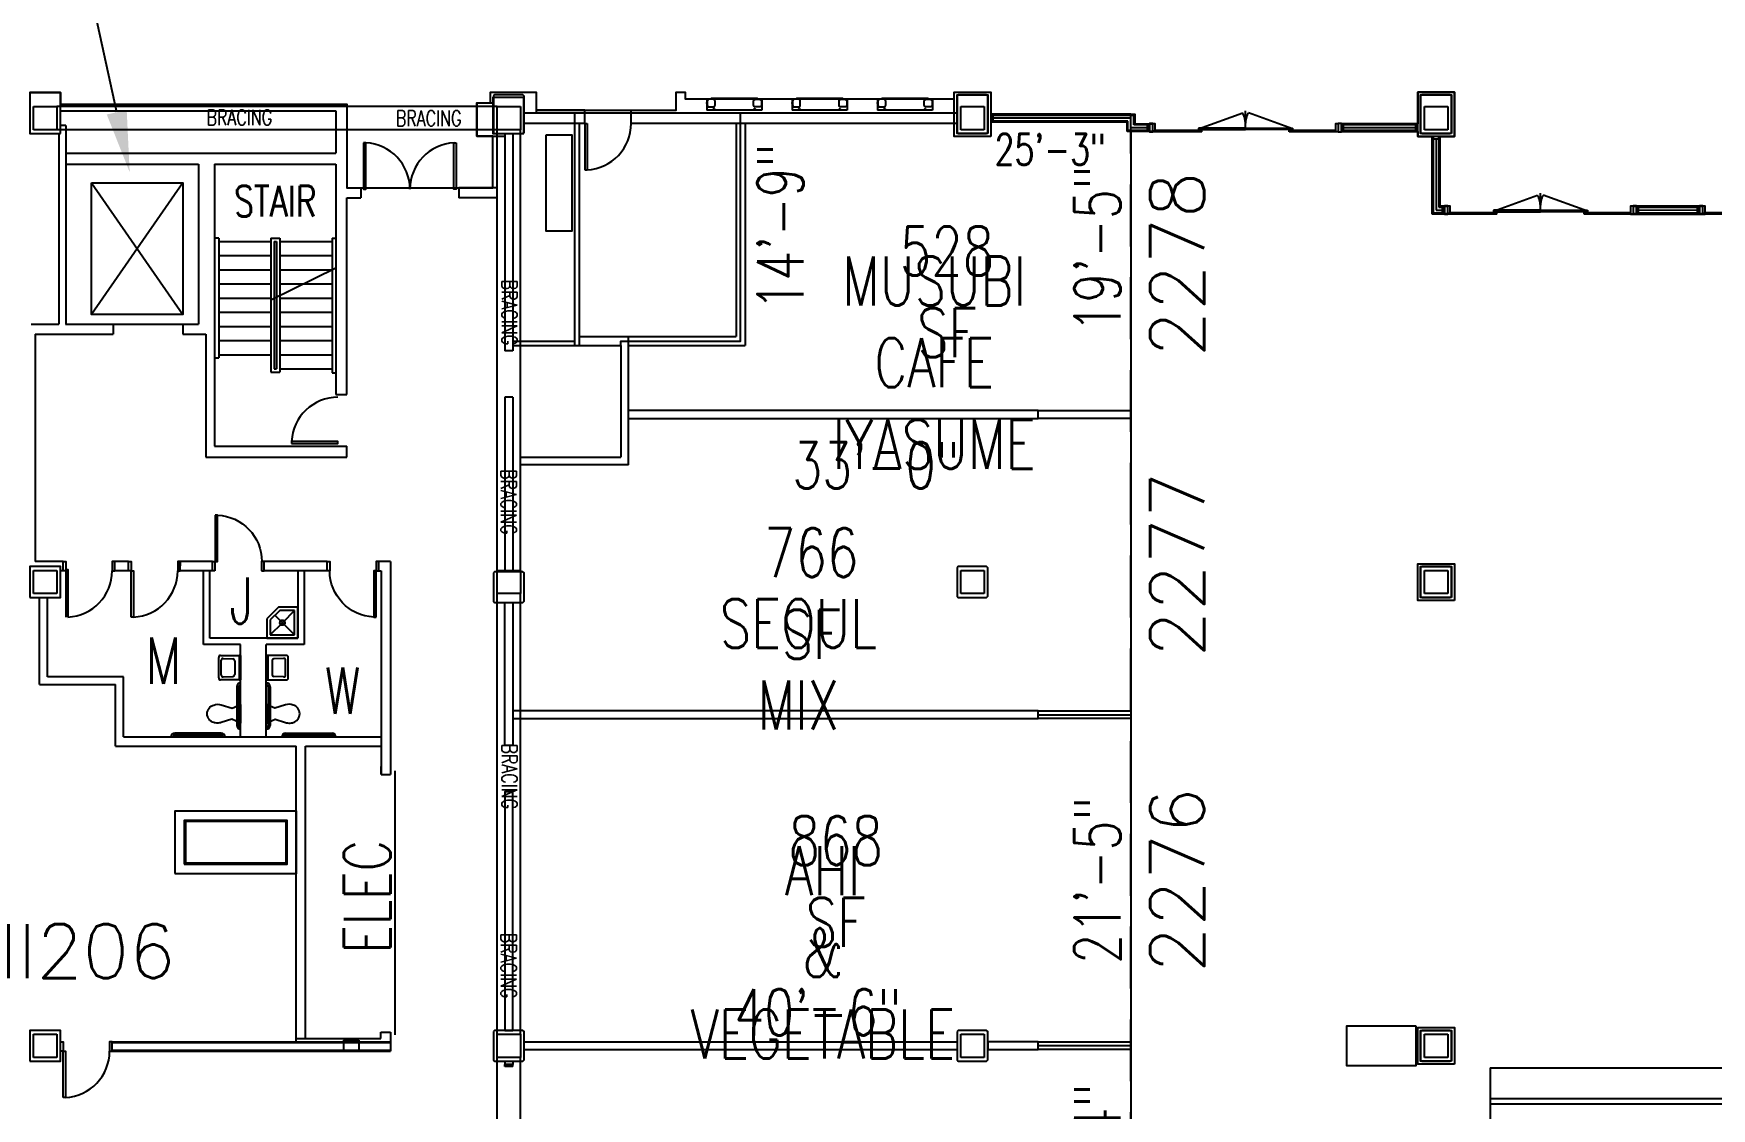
# Model space of a CAD drawing. Extents: x -13345 to 10098, y -1643 to 9113.
# Drawn here: x 6309 to 7612, y 3198 to 4032 of the extents above; entities that cross this region are included whole.
import ezdxf
from ezdxf.enums import TextEntityAlignment as Align

# ---------------------------------------------------------------- set-up
doc = ezdxf.new("R2010")
doc.units = 0
doc.header["$LTSCALE"] = 192
doc.header["$MEASUREMENT"] = 0
for name, pattern in [('DASHED', [0.75, 0.5, -0.25]), ('DASHED2', [0.375, 0.25, -0.125]), ('HIDDEN', [0.375, 0.25, -0.125]), ('PHANTOM2', [1.25, 0.625, -0.125, 0.125, -0.125, 0.125, -0.125])]:
    doc.linetypes.add(name, pattern=pattern)
doc.layers.get('0').update_dxf_attribs({"linetype": 'CONTINUOUS'})
doc.layers.get('DEFPOINTS').update_dxf_attribs({"linetype": 'CONTINUOUS'})
for name, color, linetype in [('ARCH-DOORS-EXTERIOR', 7, 'CONTINUOUS'), ('ARCH-DOORS-INTERIOR', 7, 'CONTINUOUS'), ('ARCH-FEATURES', 2, 'CONTINUOUS'), ('ARCH-WALLS-EXTERIOR', 5, 'CONTINUOUS'), ('ARCH-WALLS-INTERIOR', 1, 'CONTINUOUS'), ('DIMENSIONS-TENANT', 7, 'CONTINUOUS'), ('FM-SPNO', 3, 'CONTINUOUS'), ('FM-TENANT-SF', 6, 'CONTINUOUS'), ('FM-TEXT-TENANT', 6, 'CONTINUOUS'), ('STRUCTURAL-BRACING', 1, 'DASHED'), ('STRUCTURAL-COLUMNS', 3, 'CONTINUOUS'), ('TENANT-DEMISING', 4, 'CONTINUOUS'), ('TENANT-STOREFRONT-LEASELINE', 3, 'DASHED2'), ('TEXT-GENERAL', 2, 'CONTINUOUS'), ('UTILITIES-PLUMB', 2, 'CONTINUOUS')]:
    doc.layers.add(name, color=color, linetype=linetype)
doc.layers.add('COMMON AREA FILL', color=7, linetype='CONTINUOUS', true_color=0xdedede)
doc.styles.add('FMSTXT', font='simplex.shx', dxfattribs={"width": 0.75})
doc.styles.add('SIMPLEX', font='SIMPLEX.shx', dxfattribs={"width": 0.75})
doc.styles.get("Standard").update_dxf_attribs({"font": 'txt.shx', "width": 0.75})
doc.dimstyles.new('LP-SP-MP (without ticks)', dxfattribs={"dimscale": 0, "dimtxt": 36, "dimasz": 12, "dimexe": 8, "dimexo": 8, "dimgap": 8, "dimtad": 1, "dimdec": 0, "dimrnd": 0.0625, "dimzin": 3, "dimdsep": 46, "dimlunit": 4, "dimtxsty": 'Standard', "dimblk1": 'OBLIQUE', "dimblk2": 'OBLIQUE', "dimsah": 1, "dimcen": 0.5, "dimse1": 1, "dimse2": 1, "dimsd1": 1, "dimsd2": 1, "dimclrt": 256, "dimadec": 0, "dimazin": 0, "dimtfac": 6, "dimtdec": 0, "dimtofl": 0, "dimtmove": 0, "dimatfit": 3, "dimldrblk": 'OBLIQUE', "dimfxl": 1, "dimfrac": 2, "dimtolj": 1, "dimtzin": 3, "dimarcsym": 0})

# ---------------------------------------------------------------- blocks, each defined once
blk = doc.blocks.new('UNITSQUARE')
for p, q in [((1, 1), (0, 1)), ((0, 1), (0, 0)), ((1, 0), (1, 1)), ((0, 0), (1, 0))]:
    blk.add_line(p, q)
blk = doc.blocks.new('A$C1467163B')
at = {"layer": 'STRUCTURAL-BRACING', "ltscale": 10}
for p, q in [((-18, 342), (-18, 0)), ((0, 342), (0, 0))]:
    blk.add_line(p, q, dxfattribs=at)
at = {"layer": 'STRUCTURAL-BRACING', "style": 'SIMPLEX', "width": 0.75}
for p in [(-8.9, 288.8), (-9.6, 141.8)]:
    blk.add_text('BRACING', height=12, rotation=90, dxfattribs=at).set_placement(p, align=Align.MIDDLE_CENTER)
blk = doc.blocks.new('24X24COL')
blk.add_lwpolyline([(5059.8, 287.2), (5059.8, 265.2), (5060.8, 264.2), (5082.8, 264.2), (5083.8, 265.2), (5083.8, 287.2), (5082.8, 288.2), (5060.8, 288.2)], close=True)
blk = doc.blocks.new('30x24COL')
blk.add_lwpolyline([(-12, 17), (-12, -11), (-11, -12), (11, -12), (12, -11), (12, 17), (11, 18), (-11, 18)], close=True)
blk = doc.blocks.new('dr_lh3-0')
at = {"color": 0}
for p, q in [((0, 0), (1.8, 0)), ((0, 0), (0, -36)), ((1.8, 0), (1.8, -36)), ((0, -36), (1.8, -36))]:
    blk.add_line(p, q, dxfattribs=at)
blk.add_arc((0, -0.1), 36, 272.734, 0.12, dxfattribs=at)
blk = doc.blocks.new('bi-part glass slider door')
for p, q in [((3023.8, -911.1), (3060.1, -911.1)), ((3023.8, -911.1), (3023.8, -912.4)), ((3026, -911.7), (3025.4, -911.2)), ((3026, -911.8), (3025.4, -912.3)), ((3058.3, -911.7), (3025.6, -911.7)), ((3058.3, -911.8), (3025.6, -911.8)), ((3057.9, -911.7), (3058.5, -911.2)), ((3057.9, -911.8), (3058.5, -912.3)), ((3060.1, -911.1), (3060.1, -912.4)), ((3127.9, -911.1), (3164.3, -911.1)), ((3127.9, -911.1), (3127.9, -912.4)), ((3130.1, -911.7), (3129.5, -911.2)), ((3130.1, -911.8), (3129.5, -912.3)), ((3162.4, -911.7), (3129.7, -911.7)), ((3162.4, -911.8), (3129.7, -911.8)), ((3162, -911.7), (3162.6, -911.2)), ((3162, -911.8), (3162.6, -912.3)), ((3164.3, -911.1), (3164.3, -912.4)), ((3060.1, -912.4), (3023.8, -912.4)), ((3057.4, -912.8), (3057.4, -912.5)), ((3057.4, -912.5), (3057.8, -912.5)), ((3057.5, -912.4), (3058.8, -912.4)), ((3057.5, -912.6), (3058.8, -912.6)), ((3057.5, -914.1), (3057.5, -912.8)), ((3094, -914.1), (3057.5, -914.1)), ((3057.6, -912.6), (3057.6, -912.9)), ((3057.6, -912.9), (3094, -912.9)), ((3057.9, -912.4), (3057.8, -912.4)), ((3057.8, -912.4), (3057.8, -912.5)), ((3058.3, -912.4), (3058.2, -912.4)), ((3058.8, -912.4), (3058.6, -912.4)), ((3058.8, -912.6), (3058.8, -912.4)), ((3058.8, -912.4), (3058.8, -912.4)), ((3061, -913.4), (3060.4, -912.9)), ((3060.4, -912.9), (3060.4, -914.1)), ((3061, -913.6), (3060.4, -914.1)), ((3092.2, -913.4), (3060.6, -913.4)), ((3060.6, -913.6), (3060.6, -913.4)), ((3092.2, -913.6), (3060.6, -913.6)), ((3091.8, -913.4), (3092.4, -912.9)), ((3091.8, -913.6), (3092.4, -914.1)), ((3130.4, -912.9), (3094, -912.9)), ((3094, -914.1), (3130.5, -914.1)), ((3096.2, -913.4), (3095.6, -912.9)), ((3096.2, -913.6), (3095.6, -914.1)), ((3095.9, -913.4), (3127.4, -913.4)), ((3095.9, -913.6), (3127.4, -913.6)), ((3127, -913.4), (3127.6, -912.9)), ((3127, -913.6), (3127.6, -914.1)), ((3127.4, -913.6), (3127.4, -913.4)), ((3127.6, -912.9), (3127.6, -914.1)), ((3164.3, -912.4), (3127.9, -912.4)), ((3130.5, -912.4), (3129.3, -912.4)), ((3129.3, -912.6), (3129.3, -912.4)), ((3129.3, -912.4), (3129.4, -912.4)), ((3129.3, -912.4), (3129.3, -912.4)), ((3130.5, -912.6), (3129.3, -912.6)), ((3129.8, -912.4), (3129.8, -912.4)), ((3130.2, -912.4), (3130.2, -912.4)), ((3130.2, -912.4), (3130.2, -912.5)), ((3130.6, -912.5), (3130.2, -912.5)), ((3130.4, -912.6), (3130.4, -912.9)), ((3130.5, -914.1), (3130.5, -912.8)), ((3130.6, -912.8), (3130.6, -912.5))]:
    blk.add_line(p, q)
at = {"linetype": 'Continuous'}
for p, q in [((3025.4, -912.4), (3025.4, -911.1)), ((3025.6, -911.8), (3025.6, -911.7)), ((3058.3, -911.8), (3058.3, -911.7)), ((3058.5, -912.4), (3058.5, -911.1)), ((3129.5, -912.4), (3129.5, -911.1)), ((3129.7, -911.8), (3129.7, -911.7)), ((3162.4, -911.8), (3162.4, -911.7)), ((3162.6, -912.4), (3162.6, -911.1)), ((3057.5, -912.8), (3057.4, -912.8)), ((3057.5, -912.6), (3057.8, -912.5)), ((3092.2, -913.6), (3092.2, -913.4)), ((3092.4, -914.1), (3092.4, -912.9)), ((3095.6, -914.1), (3095.6, -912.9)), ((3095.9, -913.6), (3095.9, -913.4)), ((3130.5, -912.6), (3130.2, -912.5)), ((3130.5, -912.8), (3130.6, -912.8))]:
    blk.add_line(p, q, dxfattribs=at)
for points in [[(3022, -911.1), (3023.8, -911.1), (3023.8, -917.6), (3022, -917.6), (3022, -911.1)], [(3164.3, -911.1), (3166, -911.1), (3166, -917.6), (3164.3, -917.6), (3164.3, -911.1)], [(3094, -912.9), (3094, -914.1)]]:
    blk.add_lwpolyline(points)
at = {"linetype": 'PHANTOM2'}
for points in [[(3057.5, -913.5), (3091.8, -925.9)], [(3130.5, -913.5), (3096.2, -925.9)]]:
    blk.add_lwpolyline(points, dxfattribs=at)
at = {"linetype": 'HIDDEN'}
blk.add_lwpolyline([(3094, -914.1), (3094, -927.5)], dxfattribs=at)
at = {"linetype": 'PHANTOM2'}
for centre, start, end in [((3075.7, -917.2), 331.7274, 357.8945), ((3112.4, -917.2), 182.1055, 208.2726)]:
    blk.add_arc(centre, 18.4, start, end, dxfattribs=at)
blk = doc.blocks.new('fms4rm')
blk.add_attdef('FMS:RMID', text='', height=12).set_placement((0, 0), align=Align.MIDDLE_CENTER)
blk = doc.blocks.new('*D607')
at = {"layer": 'DEFPOINTS', "color": 0, "transparency": 16777216}
for p in [(7161.1, 3246.8), (7161.1, 3246.8), (7161.1, 3003.3)]:
    blk.add_point(p, dxfattribs=at)
at = {"layer": 'DIMENSIONS-TENANT', "transparency": 16777216, "insert": (7135.1, 3152.6), "char_height": 36, "attachment_point": 5, "rotation": 90}
blk.add_mtext('\\A1;20\'-4"', dxfattribs=at)
blk = doc.blocks.new('_OBLIQUE')
at = {"color": 0, "linetype": 'ByBlock'}
blk.add_line((-0.5, -0.5), (0.5, 0.5), dxfattribs=at)
blk = doc.blocks.new('*D608')
at = {"layer": 'DEFPOINTS', "color": 0, "transparency": 16777216}
for p in [(7161.1, 3503.8), (7161.1, 3503.8), (7161.1, 3246.8)]:
    blk.add_point(p, dxfattribs=at)
at = {"layer": 'DIMENSIONS-TENANT', "transparency": 16777216, "insert": (7135.1, 3375.3), "char_height": 36, "attachment_point": 5, "rotation": 90}
blk.add_mtext('\\A1;21\'-5"', dxfattribs=at)
blk = doc.blocks.new('*D614')
at = {"layer": 'DEFPOINTS', "color": 0, "transparency": 16777216}
for p in [(6675.1, 3246.8), (7161.1, 3246.8), (7161.1, 3246.8)]:
    blk.add_point(p, dxfattribs=at)
at = {"layer": 'DIMENSIONS-TENANT', "transparency": 16777216, "insert": (6918.1, 3272.8), "char_height": 36, "attachment_point": 5}
blk.add_mtext('\\A1;40\'-6"', dxfattribs=at)
blk = doc.blocks.new('*D626')
at = {"layer": 'DEFPOINTS', "color": 0, "transparency": 16777216}
for p in [(7161.1, 3969.8), (7161.1, 3969.8), (7161.1, 3736.8)]:
    blk.add_point(p, dxfattribs=at)
at = {"layer": 'DIMENSIONS-TENANT', "transparency": 16777216, "insert": (7135.1, 3865.3), "char_height": 36, "attachment_point": 5, "rotation": 90}
blk.add_mtext('\\A1;19\'-5"', dxfattribs=at)
blk = doc.blocks.new('*D627')
at = {"layer": 'DEFPOINTS', "color": 0, "transparency": 16777216}
for p in [(6765.1, 3736.8), (7161.1, 3736.8), (7161.1, 3671.4)]:
    blk.add_point(p, dxfattribs=at)
at = {"layer": 'DIMENSIONS-TENANT', "transparency": 16777216, "insert": (6963.1, 3697.4), "char_height": 36, "attachment_point": 5}
blk.add_mtext('\\A1;33\'-0"', dxfattribs=at)
blk = doc.blocks.new('*D628')
at = {"layer": 'DEFPOINTS', "color": 0, "transparency": 16777216}
for p in [(6858.1, 3969.8), (7161.1, 3969.8), (6858.1, 3922.6)]:
    blk.add_point(p, dxfattribs=at)
at = {"layer": 'DIMENSIONS-TENANT', "transparency": 16777216, "insert": (7098.5, 3942.6), "char_height": 24, "attachment_point": 5}
blk.add_mtext('\\A1;25\'-3"', dxfattribs=at)
blk = doc.blocks.new('*D629')
at = {"layer": 'DEFPOINTS', "color": 0, "transparency": 16777216}
for p in [(6858.1, 3970.8), (6915, 3970.8), (6858.1, 3793.8)]:
    blk.add_point(p, dxfattribs=at)
at = {"layer": 'DIMENSIONS-TENANT', "transparency": 16777216, "insert": (6889, 3882.3), "char_height": 36, "attachment_point": 5, "rotation": 90}
blk.add_mtext('\\A1;14\'-9"', dxfattribs=at)

msp = doc.modelspace()

# ---------------------------------------------------------------- linework, layer by layer
at = {"layer": 'ARCH-DOORS-EXTERIOR'}
for points in [[(6565.3, 3947.7), (6565.3, 3911.7), (6567, 3911.7), (6567, 3947.7)], [(6565.3, 3947.7), (6565.3, 3911.7), (6567, 3911.7), (6567, 3947.7)], [(6637.3, 3947.7), (6637.3, 3911.7), (6635.5, 3911.7), (6635.5, 3947.7)], [(6637.3, 3947.7), (6637.3, 3911.7), (6635.5, 3911.7), (6635.5, 3947.7)]]:
    msp.add_lwpolyline(points, close=True, dxfattribs=at)
for centre, start, end in [((6565.3, 3911.7), 0, 87.2137), ((6565.3, 3911.7), 0, 87.2137), ((6637.3, 3911.7), 92.7863, 180), ((6637.3, 3911.7), 92.7863, 180)]:
    msp.add_arc(centre, 36, start, end, dxfattribs=at)
at = {"layer": 'ARCH-DOORS-INTERIOR'}
msp.add_line((6335.8, 3595.9), (6334.1, 3595.9), dxfattribs=at)
for points in [[(6509.4, 3714.2), (6545.4, 3714.2), (6545.4, 3715.9), (6509.4, 3715.9)], [(6450.2, 3658.7), (6450.2, 3622.8), (6451.9, 3622.8), (6451.9, 3658.7)], [(6384.9, 3579.6), (6384.9, 3615.5), (6386.7, 3615.5), (6386.7, 3579.6)], [(6575.1, 3579.6), (6575.1, 3615.5), (6573.3, 3615.5), (6573.3, 3579.6)], [(6332.1, 3206.7), (6332.1, 3242.7), (6333.8, 3242.7), (6333.8, 3206.7)]]:
    msp.add_lwpolyline(points, close=True, dxfattribs=at)
for points in [[(6451.9, 3658.7, -0.400667), (6486.3, 3622.8)], [(6335.8, 3579.6, 0.400041), (6370.1, 3615.5)], [(6386.7, 3579.6, 0.400667), (6421, 3615.5)], [(6573.3, 3579.6, -0.400667), (6539, 3615.5)], [(6333.8, 3206.7, 0.401101), (6368.1, 3242.7)]]:
    msp.add_lwpolyline(points, format="xyb", dxfattribs=at)
for points in [[(6334.1, 3615.5), (6332.1, 3615.5), (6332.1, 3622.8), (6334.1, 3622.8), (6334.1, 3615.5)], [(6370.1, 3615.5), (6372.1, 3615.5), (6372.1, 3622.8), (6370.1, 3622.8), (6370.1, 3615.5)], [(6384.9, 3615.5), (6382.9, 3615.5), (6382.9, 3622.8), (6384.9, 3622.8), (6384.9, 3615.5)], [(6421, 3615.5), (6423, 3615.5), (6423, 3622.8), (6421, 3622.8), (6421, 3615.5)], [(6449.9, 3615.5), (6447.9, 3615.5), (6447.9, 3622.8), (6449.9, 3622.8), (6449.9, 3615.5)], [(6486, 3615.5), (6488, 3615.5), (6488, 3622.8), (6486, 3622.8), (6486, 3615.5)], [(6539, 3615.5), (6537, 3615.5), (6537, 3622.8), (6539, 3622.8), (6539, 3615.5)], [(6575.1, 3615.5), (6577.1, 3615.5), (6577.1, 3622.8), (6575.1, 3622.8), (6575.1, 3615.5)], [(6334.1, 3616.4), (6335.8, 3616.4), (6335.8, 3579.5)], [(6334.1, 3615.5), (6334.1, 3579.5)]]:
    msp.add_lwpolyline(points, dxfattribs=at)
msp.add_arc((6545.4, 3714.2), 36, 90, 177.2137, dxfattribs=at)
at = {"layer": 'ARCH-FEATURES'}
for p, q in [((7161.1, 3969.8), (7052.3, 3969.8)), ((7052.3, 3969.8), (7164.1, 3969.8)), ((7158.1, 3963.8), (7052.3, 3963.8)), ((7163.3, 3969), (7054.1, 3969)), ((7158.8, 3964.5), (7054.1, 3964.5)), ((7158.1, 3956.4), (7158.1, 3963.8)), ((7158.8, 3957.2), (7158.8, 3964.5)), ((7163.3, 3961.7), (7163.3, 3969)), ((7173.8, 3961.7), (7163.3, 3961.7)), ((7164.1, 3969.8), (7164.1, 3962.4)), ((7164.1, 3962.4), (7178.1, 3962.4)), ((7324.6, 3962.4), (7383.8, 3962.4)), ((7178.1, 3956.4), (7158.1, 3956.4)), ((7173.8, 3957.2), (7158.8, 3957.2)), ((7173.8, 3959.4), (7161.1, 3959.4)), ((7383.8, 3956.4), (7324.6, 3956.4)), ((7395.1, 3892.5), (7395.1, 3952.5)), ((7395.8, 3950.8), (7395.8, 3893.3)), ((7398.1, 3950.8), (7398.1, 3895.5)), ((7400.3, 3950.8), (7400.3, 3897.8)), ((7401.1, 3952.5), (7401.1, 3898.5)), ((6354.1, 3916.5), (6425.1, 3814.5)), ((6425.1, 3916.5), (6354.1, 3814.5)), ((7398.1, 3895.5), (7402.8, 3895.5)), ((7400.3, 3897.8), (7402.8, 3897.8)), ((7401.1, 3898.5), (7407.1, 3898.5)), ((7551.1, 3898.5), (7605.1, 3898.5)), ((7555.3, 3897.8), (7600.8, 3897.8)), ((7555.3, 3895.5), (7600.8, 3895.6)), ((7401.1, 3892.5), (7395.1, 3892.5)), ((7395.8, 3893.3), (7402.8, 3893.3)), ((7407.1, 3892.5), (7401.1, 3892.5)), ((7605.1, 3892.5), (7551.1, 3892.5)), ((7555.3, 3893.3), (7600.8, 3893.3)), ((6453, 3873.7), (6449.6, 3873.7)), ((6453, 3873.7), (6453, 3780.7)), ((6453, 3871.2), (6493.3, 3871.2)), ((6493.3, 3873.7), (6500.3, 3873.7)), ((6493.3, 3873.7), (6493.3, 3769.7)), ((6495.8, 3871.2), (6497.8, 3871.2)), ((6495.8, 3871.2), (6495.8, 3772.2)), ((6497.8, 3871.2), (6497.8, 3772.2)), ((6500.3, 3873.7), (6500.3, 3769.7)), ((6500.3, 3871.2), (6540.9, 3871.2)), ((6540.9, 3873.7), (6543.9, 3873.7)), ((6540.9, 3873.7), (6540.9, 3769.2)), ((6453, 3860.2), (6493.3, 3860.2)), ((6500.3, 3860.2), (6540.9, 3860.2)), ((6453, 3849.2), (6493.3, 3849.2)), ((6493.9, 3826), (6543.9, 3850.7)), ((6500.3, 3849.2), (6540.9, 3849.2)), ((6453.1, 3838.2), (6493.3, 3838.2)), ((6500.3, 3838.2), (6540.9, 3838.2)), ((6453.1, 3827.2), (6493.3, 3827.2)), ((6500.3, 3827.2), (6540.9, 3827.2)), ((6371, 3806.8), (6425, 3806.8)), ((6453.1, 3816.2), (6493.3, 3816.2)), ((6453.1, 3805.2), (6493.3, 3805.2)), ((6500.3, 3816.2), (6540.9, 3816.2)), ((6500.3, 3805.2), (6540.9, 3805.2)), ((6453.1, 3794.2), (6493.3, 3794.2)), ((6500.3, 3794.2), (6540.9, 3794.2)), ((6449.6, 3780.7), (6453, 3780.7)), ((6453.1, 3783.2), (6493.3, 3783.2)), ((6500.3, 3783.2), (6540.9, 3783.2)), ((6493.3, 3769.7), (6500.3, 3769.7)), ((6495.8, 3772.2), (6497.8, 3772.2)), ((6500.3, 3772.2), (6540.9, 3772.2)), ((6540.9, 3769.2), (6543.9, 3769.2)), ((6466.8, 3525.5), (6466.8, 3495.5)), ((6468.3, 3525.5), (6468.3, 3495.5)), ((6491.3, 3525.5), (6491.3, 3495.5)), ((6492.8, 3525.5), (6492.8, 3495.5)), ((6454.8, 3489.5), (6418.8, 3489.5)), ((6454.8, 3488), (6418.8, 3488)), ((6504.8, 3489.5), (6540.8, 3489.5)), ((6504.8, 3488), (6540.8, 3488))]:
    msp.add_line(p, q, dxfattribs=at)
for points in [[(7052.3, 3964.5), (7054.1, 3964.5), (7054.1, 3969), (7052.3, 3969)], [(7173.8, 3957.2), (7175.6, 3957.2), (7175.6, 3961.7), (7173.8, 3961.7)], [(7324.6, 3957.2), (7326.3, 3957.2), (7326.3, 3961.7), (7324.6, 3961.7)], [(7382.1, 3957.2), (7383.8, 3957.2), (7383.8, 3961.7), (7382.1, 3961.7)], [(6707.1, 3953.8), (6727.1, 3953.8), (6727.1, 3879.1), (6707.1, 3879.1)], [(7395.8, 3952.5), (7395.8, 3950.8), (7400.3, 3950.8), (7400.3, 3952.5)], [(6354.1, 3916.5), (6425.1, 3916.5), (6425.1, 3814.5), (6354.1, 3814.5)], [(7402.8, 3893.3), (7404.6, 3893.3), (7404.6, 3897.8), (7402.8, 3897.8)], [(7553.6, 3893.3), (7555.3, 3893.3), (7555.3, 3897.8), (7553.6, 3897.8)], [(7600.8, 3893.3), (7602.6, 3893.3), (7602.6, 3897.8), (7600.8, 3897.8)]]:
    msp.add_lwpolyline(points, close=True, dxfattribs=at)
for points in [[(7161.1, 3959.4), (7161.1, 3966.8), (7054.1, 3966.8)], [(7383.8, 3961.7), (7326.3, 3961.7)], [(7382.1, 3959.4), (7326.3, 3959.4)], [(7383.8, 3957.2), (7326.3, 3957.2)], [(7089, 3503.8), (7161.1, 3503.8)], [(7382.6, 3262), (7328.6, 3262), (7328.6, 3231.5), (7382.6, 3231.5), (7382.6, 3262)], [(7161.1, 3246.8), (7089, 3246.8)], [(7440.1, 3229.6), (7716.1, 3229.6), (7716.1, 3205.6), (7440.1, 3205.6)], [(7440.1, 3229.6), (7440.1, 3178.6), (7716.1, 3178.6), (7716.1, 3201.6)], [(7716.1, 3205.6), (7716.1, 3203.6), (7716.1, 3201.6), (7440.1, 3201.6)]]:
    msp.add_lwpolyline(points, dxfattribs=at)
for centre, radius, start, end in [((6469.8, 3525.5), 3, 90, 180), ((6469.8, 3525.5), 1.5, 90, 180), ((6489.8, 3525.5), 3, 0, 90), ((6489.8, 3525.5), 1.5, 0, 90), ((6469.8, 3495.5), 3, 180, 270), ((6469.8, 3495.5), 1.5, 180, 270), ((6489.8, 3495.5), 1.5, 270, 0), ((6489.8, 3495.5), 3, 270, 0), ((6418.8, 3486.5), 3, 90, 180), ((6418.8, 3486.5), 1.5, 90, 180), ((6454.8, 3486.5), 3, 0, 90), ((6454.8, 3486.5), 1.5, 0, 90), ((6504.8, 3486.5), 3, 90, 180), ((6504.8, 3486.5), 1.5, 90, 180), ((6540.8, 3486.5), 3, 0, 90), ((6540.8, 3486.5), 1.5, 0, 90)]:
    msp.add_arc(centre, radius, start, end, dxfattribs=at)
at = {"layer": 'ARCH-WALLS-EXTERIOR'}
for p, q in [((6808.1, 3973), (6808.1, 3987)), ((6808.1, 3987), (6815.1, 3987)), ((6815.1, 3987), (6815.1, 3981.8)), ((6330.1, 3977.8), (6552.4, 3977.8)), ((6552.4, 3977.8), (6552.4, 3912.7)), ((6653.3, 3978.8), (6653.3, 3952.8)), ((6653.3, 3978.8), (6666.1, 3978.8)), ((6815.1, 3981.8), (6831.9, 3981.8)), ((6831.9, 3981.8), (6831.9, 3973)), ((6874.5, 3981.8), (6898.2, 3981.8)), ((6874.5, 3981.8), (6874.5, 3973)), ((6898.2, 3981.8), (6898.2, 3973)), ((6940.7, 3981.8), (6964.4, 3981.8)), ((6940.7, 3981.8), (6940.7, 3973)), ((6964.4, 3981.8), (6964.4, 3973)), ((7007, 3981.8), (7023.8, 3981.8)), ((7007, 3981.8), (7007, 3973)), ((6330.1, 3972.5), (6543.9, 3972.5)), ((6543.9, 3972.5), (6543.9, 3939.7)), ((6737.1, 3970.8), (6690.1, 3970.8)), ((6737.1, 3962.8), (6690.1, 3962.8)), ((6737.1, 3973), (6699.3, 3973)), ((6737.1, 3970.8), (6737.1, 3973)), ((6737.1, 3962.8), (6737.1, 3970.8)), ((6773.1, 3970.8), (6773.1, 3973)), ((6773.1, 3973), (6808.1, 3973)), ((7026.1, 3970.8), (6773.1, 3970.8)), ((6773.1, 3962.8), (6773.1, 3970.8)), ((7026.1, 3962.8), (6773.1, 3962.8)), ((6874.5, 3973), (6831.9, 3973)), ((6940.7, 3973), (6898.2, 3973)), ((7007, 3973), (6964.4, 3973)), ((6653.3, 3952.8), (6675.1, 3952.8)), ((6552.4, 3912.7), (6563.3, 3912.7)), ((6552.4, 3912.7), (6563.3, 3912.7)), ((6563.3, 3912.7), (6563.3, 3905.1)), ((6563.3, 3912.7), (6563.3, 3905.1)), ((6639.3, 3912.7), (6639.3, 3905.1)), ((6669.1, 3912.7), (6639.3, 3912.7)), ((6552.4, 3905.1), (6563.3, 3905.1)), ((6552.4, 3905.1), (6563.3, 3905.1)), ((6669.1, 3905.1), (6639.3, 3905.1))]:
    msp.add_line(p, q, dxfattribs=at)
msp.add_lwpolyline([(6663.8, 3978.8), (6663.8, 3987), (6699.3, 3987), (6699.3, 3970.8)], dxfattribs=at)
for points in [[(7052.3, 3952.5), (7023.8, 3952.5), (7023.8, 3987), (7052.3, 3987)], [(7412.3, 3952.5), (7383.8, 3952.5), (7383.8, 3987), (7412.3, 3987)], [(6831.9, 3979), (6832.2, 3979), (6832.2, 3978.2), (6831.9, 3978.2)], [(6835.2, 3981.8), (6871.2, 3981.8), (6871.2, 3982), (6835.2, 3982)], [(6874.5, 3979), (6874.2, 3979), (6874.2, 3978.2), (6874.5, 3978.2)], [(6898.2, 3979), (6898.4, 3979), (6898.4, 3978.2), (6898.2, 3978.2)], [(6901.4, 3981.8), (6937.4, 3981.8), (6937.4, 3982), (6901.4, 3982)], [(6940.7, 3979), (6940.5, 3979), (6940.5, 3978.2), (6940.7, 3978.2)], [(6964.4, 3979), (6964.7, 3979), (6964.7, 3978.2), (6964.4, 3978.2)], [(6967.7, 3981.8), (7003.7, 3981.8), (7003.7, 3982), (6967.7, 3982)], [(7007, 3979), (7006.7, 3979), (7006.7, 3978.2), (7007, 3978.2)], [(7050.1, 3954.8), (7026.1, 3954.8), (7026.1, 3984.8), (7050.1, 3984.8)], [(7410.1, 3954.8), (7386.1, 3954.8), (7386.1, 3984.8), (7410.1, 3984.8)], [(7175.6, 3962.7), (7175.6, 3956.2), (7178.1, 3956.2), (7178.1, 3962.7)], [(7322.1, 3962.7), (7322.1, 3956.2), (7324.6, 3956.2), (7324.6, 3962.7)], [(7404.6, 3898.8), (7404.6, 3892.3), (7407.1, 3892.3), (7407.1, 3898.8)], [(7551.1, 3898.8), (7551.1, 3892.3), (7553.6, 3892.3), (7553.6, 3898.8)], [(7602.6, 3898.8), (7602.6, 3892.3), (7605.1, 3892.3), (7605.1, 3898.8)]]:
    msp.add_lwpolyline(points, close=True, dxfattribs=at)
for points in [[(6833.7, 3975.5), (6836.7, 3975.5, 0.414214), (6838.2, 3977), (6838.2, 3980, 0.414214), (6836.7, 3981.5), (6833.7, 3981.5, 0.414214), (6832.2, 3980), (6832.2, 3977, 0.414214)], [(6872.7, 3975.5), (6869.7, 3975.5, -0.414214), (6868.2, 3977), (6868.2, 3980, -0.414214), (6869.7, 3981.5), (6872.7, 3981.5, -0.414214), (6874.2, 3980), (6874.2, 3977, -0.414214)], [(6899.9, 3975.5), (6902.9, 3975.5, 0.414214), (6904.4, 3977), (6904.4, 3980, 0.414214), (6902.9, 3981.5), (6899.9, 3981.5, 0.414214), (6898.4, 3980), (6898.4, 3977, 0.414214)], [(6939, 3975.5), (6936, 3975.5, -0.414214), (6934.5, 3977), (6934.5, 3980, -0.414214), (6936, 3981.5), (6939, 3981.5, -0.414214), (6940.5, 3980), (6940.5, 3977, -0.414214)], [(6966.2, 3975.5), (6969.2, 3975.5, 0.414214), (6970.7, 3977), (6970.7, 3980, 0.414214), (6969.2, 3981.5), (6966.2, 3981.5, 0.414214), (6964.7, 3980), (6964.7, 3977, 0.414214)], [(7005.2, 3975.5), (7002.2, 3975.5, -0.414214), (7000.7, 3977), (7000.7, 3980, -0.414214), (7002.2, 3981.5), (7005.2, 3981.5, -0.414214), (7006.7, 3980), (7006.7, 3977, -0.414214)]]:
    msp.add_lwpolyline(points, format="xyb", close=True, dxfattribs=at)
for centre in [(6837.5, 3973.8), (6868.9, 3973.8), (6903.7, 3973.8), (6935.1, 3973.8), (6970, 3973.8), (7001.4, 3973.8)]:
    msp.add_circle(centre, 0.5, dxfattribs=at)
at = {"layer": 'ARCH-WALLS-INTERIOR'}
for p, q in [((6334.1, 3961), (6330.1, 3961)), ((6334.1, 3961), (6334.1, 3806.8)), ((6729.1, 3962.8), (6729.1, 3793.8)), ((6732.6, 3962.8), (6732.6, 3790.3)), ((6328.8, 3954.8), (6328.8, 3806.8)), ((6675.1, 3954.8), (6675.1, 3786.3)), ((6681.1, 3954.8), (6681.1, 3786.3)), ((6334.1, 3939.7), (6543.9, 3939.7)), ((6334.1, 3931.2), (6437.1, 3931.2)), ((6437.1, 3931.2), (6437.1, 3806.8)), ((6449.6, 3931.2), (6449.6, 3712.2)), ((6449.6, 3931.2), (6543.9, 3931.2)), ((6543.9, 3931.2), (6543.9, 3752.2)), ((6543.9, 3931.2), (6543.9, 3806.8)), ((6552.4, 3752.2), (6552.4, 3905.1)), ((6307.3, 3806.8), (6328.8, 3806.8)), ((6333.8, 3806.8), (6371, 3806.8)), ((6371, 3806.8), (6371, 3799.2)), ((6425, 3806.8), (6425, 3799.2)), ((6425, 3806.8), (6437.1, 3806.8)), ((6310.3, 3799.2), (6310.3, 3622.8)), ((6310.3, 3799.2), (6371, 3799.2)), ((6425, 3799.2), (6442.8, 3799.2)), ((6442.8, 3799.2), (6442.8, 3703.7)), ((6681.1, 3793.8), (6729.1, 3793.8)), ((6732.6, 3797.3), (6771.1, 3797.3)), ((6771.1, 3697.8), (6771.1, 3797.3)), ((6681.1, 3786.3), (6675.1, 3786.3)), ((6681.1, 3790.3), (6732.6, 3790.3)), ((6732.6, 3790.3), (6765.1, 3790.3)), ((6765.1, 3790.3), (6765.1, 3703.8)), ((6543.9, 3752.2), (6552.4, 3752.2)), ((6675.1, 3750.3), (6675.1, 3614.8)), ((6681.1, 3750.3), (6675.1, 3750.3)), ((6681.1, 3750.3), (6675.1, 3750.3)), ((6681.1, 3750.3), (6681.1, 3614.8)), ((6442.8, 3703.7), (6552.4, 3703.7)), ((6449.6, 3712.2), (6552.4, 3712.2)), ((6552.4, 3703.7), (6552.4, 3712.2)), ((6687.1, 3703.8), (6765.1, 3703.8)), ((6771.1, 3697.8), (6687.1, 3697.8)), ((6332.1, 3622.8), (6310.3, 3622.8)), ((6332.1, 3615.5), (6332.1, 3622.8)), ((6382.9, 3622.8), (6371.8, 3622.8)), ((6372.1, 3615.5), (6372.1, 3622.8)), ((6382.9, 3615.5), (6382.9, 3622.8)), ((6423, 3615.5), (6423.1, 3622.8)), ((6447.9, 3622.8), (6423.1, 3622.8)), ((6447.9, 3615.5), (6447.9, 3622.8)), ((6537, 3622.8), (6487.7, 3622.8)), ((6488, 3615.5), (6488, 3622.8)), ((6537, 3615.5), (6537, 3622.8)), ((6586.3, 3622.8), (6577.1, 3622.8)), ((6577.1, 3615.5), (6577.1, 3622.8)), ((6586.3, 3622.8), (6586.3, 3457.4)), ((6332.1, 3615.5), (6330.1, 3615.5)), ((6382.9, 3615.5), (6371.8, 3615.5)), ((6382.9, 3615.5), (6380.9, 3615.5)), ((6447.9, 3615.5), (6423.1, 3615.5)), ((6441.1, 3558.3), (6441.1, 3615.5)), ((6445.9, 3563.2), (6445.9, 3615.5)), ((6537, 3615.5), (6487.7, 3615.5)), ((6514.3, 3615.5), (6514.3, 3563.2)), ((6519.2, 3615.5), (6519.2, 3558.3)), ((6577.1, 3615.5), (6579.1, 3615.5)), ((6579.1, 3615.5), (6579.1, 3457.4)), ((6313.8, 3527.3), (6313.8, 3594.8)), ((6319.8, 3533.3), (6319.8, 3594.8)), ((6469.8, 3558.3), (6441.1, 3558.3)), ((6514.3, 3563.2), (6445.9, 3563.2)), ((6469.8, 3486.5), (6469.8, 3558.3)), ((6489.8, 3486.5), (6489.8, 3558.3)), ((6519.2, 3558.3), (6489.8, 3558.3)), ((6378.8, 3533.3), (6319.8, 3533.3)), ((6378.8, 3486.5), (6378.8, 3533.3)), ((6313.8, 3527.3), (6372.8, 3527.3)), ((6372.8, 3479.3), (6372.8, 3527.3)), ((6372.8, 3479.3), (6513.1, 3479.3)), ((6378.8, 3486.5), (6579.1, 3486.5)), ((6513.1, 3250.4), (6513.1, 3479.3)), ((6520.3, 3252.4), (6520.3, 3479.3)), ((6520.3, 3479.3), (6579.1, 3479.3)), ((6579.1, 3457.4), (6579.1, 3463.5)), ((6579.1, 3457.4), (6586.3, 3457.4)), ((6589.6, 3460.3), (6589.6, 3255.4)), ((6578.8, 3252.4), (6578.8, 3257.4)), ((6578.8, 3257.4), (6586.1, 3257.4)), ((6586.1, 3257.4), (6586.1, 3242.7)), ((6370.1, 3242.7), (6370.1, 3249.9)), ((6370.1, 3249.9), (6586.1, 3249.9)), ((6370.1, 3249.3), (6586.1, 3249.3)), ((6513.1, 3252.4), (6578.8, 3252.4)), ((6549.7, 3251.2), (6561.7, 3251.2)), ((6549.7, 3251.2), (6549.7, 3243.2)), ((6561.7, 3251.2), (6561.7, 3243.2)), ((6370.1, 3243.3), (6586.1, 3243.3)), ((6370.1, 3242.7), (6586.1, 3242.7)), ((6675.1, 3234.8), (6675.1, 3232.3)), ((6675.1, 3234.8), (6681.1, 3234.8)), ((6681.1, 3232.3), (6675.1, 3232.3)), ((6675.1, 3230.8), (6675.1, 3232.3)), ((6681.1, 3234.8), (6681.1, 3232.3)), ((6681.1, 3230.8), (6681.1, 3232.3)), ((6681.1, 3230.8), (6675.1, 3230.8))]:
    msp.add_line(p, q, dxfattribs=at)
for points in [[(7161.1, 3739.8), (7161.1, 3733.8), (7089, 3733.8), (7089, 3739.8)], [(7412.3, 3592.5), (7383.8, 3592.5), (7383.8, 3621), (7412.3, 3621)], [(7410.1, 3594.8), (7386.1, 3594.8), (7386.1, 3618.8), (7410.1, 3618.8)], [(6675.1, 3590.8), (6681.1, 3590.8), (6681.1, 3479.8), (6675.1, 3479.8)], [(7161.1, 3506.8), (7161.1, 3500.8), (7089, 3500.8), (7089, 3506.8)], [(6675.1, 3258.8), (6681.1, 3258.8), (6681.1, 3443.8), (6675.1, 3443.8)], [(6418.8, 3380.5), (6513.3, 3380.5), (6513.3, 3429), (6418.8, 3429)], [(6426.1, 3387.8), (6506.1, 3387.8), (6506.1, 3421.8), (6426.1, 3421.8)], [(6427.1, 3388.8), (6505.1, 3388.8), (6505.1, 3420.8), (6427.1, 3420.8)], [(7412.3, 3232.5), (7383.8, 3232.5), (7383.8, 3261), (7412.3, 3261)], [(7410.1, 3234.8), (7386.1, 3234.8), (7386.1, 3258.8), (7410.1, 3258.8)], [(7161.1, 3249.8), (7161.1, 3243.8), (7089, 3243.8), (7089, 3249.8)]]:
    msp.add_lwpolyline(points, close=True, dxfattribs=at)
for points in [[(6332.1, 3242.7), (6330.1, 3242.7), (6330.1, 3249.9), (6332.1, 3249.9), (6332.1, 3242.7)], [(6368.1, 3242.7), (6370.1, 3242.7), (6370.1, 3249.9), (6368.1, 3249.9), (6368.1, 3242.7)]]:
    msp.add_lwpolyline(points, dxfattribs=at)
at = {"layer": 'COMMON AREA FILL'}
msp.add_lwpolyline([(6306.1, 3986.8), (6330.1, 3986.8), (6330.1, 3977.8), (6552.4, 3977.8), (6552.4, 3912.7), (6665.8, 3912.7), (6665.8, 3952.8), (6653.3, 3952.8), (6653.3, 3978.8), (6663.8, 3978.8), (6663.8, 3987), (6699.3, 3987), (6699.3, 3973), (6808.1, 3973), (6808.1, 3987), (6815.1, 3987), (6815.1, 3981.8), (7023.8, 3981.8), (7023.8, 3987), (7052.3, 3987), (7052.3, 3969.8), (7164.1, 3969.8), (7164.1, 3962.4), (7175.6, 3962.4), (7175.6, 3962.7), (7179.8, 3962.7), (7179.8, 3956.2), (7175.6, 3956.2), (7175.6, 3956.4), (7161.1, 3956.4), (7161.1, 3003.3)], dxfattribs=at)
for points in [[(7322.1, 3962.7), (7322.1, 3956.2), (7324.6, 3956.2), (7324.6, 3956.4), (7383.8, 3956.4), (7383.8, 3952.5), (7395.1, 3952.5), (7395.1, 3892.5), (7404.6, 3892.5), (7404.6, 3892.3), (7407.1, 3892.3), (7407.1, 3898.8), (7404.6, 3898.8), (7404.6, 3898.5), (7401.1, 3898.5), (7401.1, 3952.5), (7412.3, 3952.5), (7412.3, 3987), (7383.8, 3987), (7383.8, 3962.4), (7324.6, 3962.4), (7324.6, 3962.7), (7322.1, 3962.7)], [(7549.3, 3898.8), (7606.8, 3898.8), (7606.8, 3892.1), (7549.3, 3892.1)]]:
    msp.add_lwpolyline(points, close=True, dxfattribs=at)
at = {"layer": 'DEFPOINTS'}
msp.add_lwpolyline([(6858.1, 3970.8), (6729.1, 3970.8), (6729.1, 3790.3), (6729.1, 3790.3), (6765.1, 3790.3), (6765.1, 3793.8), (6858.1, 3793.8)], close=True, dxfattribs=at)
at = {"layer": 'STRUCTURAL-BRACING'}
msp.add_line((6687.1, 3957.8), (6669.1, 3957.8), dxfattribs=at)
at = {"layer": 'STRUCTURAL-COLUMNS'}
for points in [[(6330.1, 3954.8), (6330.1, 3986.8), (6306.1, 3986.8), (6306.1, 3954.8), (6330.1, 3954.8)], [(6689.8, 3954.8), (6689.8, 3982.8), (6665.8, 3982.8), (6665.8, 3954.8), (6689.8, 3954.8)], [(6306.1, 3594.8), (6330.1, 3594.8), (6330.1, 3618.8), (6306.1, 3618.8), (6306.1, 3594.8)], [(6306.1, 3234.8), (6330.1, 3234.8), (6330.1, 3258.8), (6306.1, 3258.8), (6306.1, 3234.8)]]:
    msp.add_lwpolyline(points, dxfattribs=at)
at = {"layer": 'TENANT-DEMISING'}
for p, q in [((6854.6, 3962.8), (6854.6, 3797.3)), ((6861.6, 3962.8), (6861.6, 3790.3)), ((6771.1, 3797.3), (6854.6, 3797.3)), ((6771.1, 3790.3), (6861.6, 3790.3)), ((6690.1, 3249.8), (7026.1, 3249.8)), ((6690.1, 3243.8), (7026.1, 3243.8))]:
    msp.add_line(p, q, dxfattribs=at)
msp.add_lwpolyline([(6771.1, 3733.8), (7089, 3733.8), (7089, 3739.8), (6771.1, 3739.8)], dxfattribs=at)
for points in [[(6681.1, 3500.8), (7089, 3500.8), (7089, 3506.8), (6681.1, 3506.8)], [(7089, 3249.8), (7050.1, 3249.8), (7050.1, 3243.8), (7089, 3243.8)]]:
    msp.add_lwpolyline(points, close=True, dxfattribs=at)
at = {"layer": 'TENANT-STOREFRONT-LEASELINE'}
msp.add_line((7161.1, 3003.3), (7161.1, 3969.8), dxfattribs=at)
at = {"layer": 'TEXT-GENERAL'}
msp.add_line((6373.6, 3971.4), (6292.8, 4346.2), dxfattribs=at)
msp.add_solid([(6381.4, 3973), (6365.9, 3969.7), (6383.7, 3924.9)], dxfattribs=at)
at = {"layer": 'UTILITIES-PLUMB'}
for p, q in [((6499.2, 3587.2), (6490.3, 3578.3)), ((6500.2, 3584.7), (6492.8, 3577.3)), ((6514.3, 3587.2), (6499.2, 3587.2)), ((6511.8, 3584.7), (6500.2, 3584.7)), ((6511.8, 3565.7), (6511.8, 3584.7)), ((6514.3, 3563.2), (6514.3, 3587.2)), ((6490.3, 3578.3), (6490.3, 3563.2)), ((6492.8, 3577.3), (6492.8, 3565.7)), ((6490.3, 3563.2), (6514.3, 3563.2)), ((6492.8, 3565.7), (6511.8, 3565.7)), ((6452.8, 3532.3), (6452.8, 3548.3)), ((6454.3, 3549.8), (6468.5, 3549.8)), ((6454.8, 3534.6), (6454.8, 3546)), ((6456.4, 3547.5), (6463.9, 3547.1)), ((6465.3, 3545.6), (6465.3, 3535)), ((6468.6, 3549.3), (6468.6, 3531.3)), ((6469.1, 3549.8), (6469.8, 3549.8)), ((6469.8, 3549.8), (6469.8, 3530.8)), ((6489.8, 3549.8), (6489.8, 3530.8)), ((6490.6, 3549.8), (6489.8, 3549.8)), ((6505.3, 3549.8), (6491.1, 3549.8)), ((6491.1, 3549.3), (6491.1, 3531.3)), ((6494.3, 3545.6), (6494.3, 3535)), ((6503.2, 3547.5), (6495.7, 3547.1)), ((6504.8, 3534.6), (6504.8, 3546)), ((6506.8, 3532.3), (6506.8, 3548.3)), ((6468.5, 3530.8), (6454.3, 3530.8)), ((6456.4, 3533.1), (6463.9, 3533.5)), ((6469.8, 3530.8), (6469.1, 3530.8)), ((6489.8, 3530.8), (6490.6, 3530.8)), ((6491.1, 3530.8), (6505.3, 3530.8)), ((6503.2, 3533.1), (6495.7, 3533.5))]:
    msp.add_line(p, q, dxfattribs=at)
for points in [[(6511.8, 3584.7), (6502.3, 3575.2), (6511.8, 3565.7)], [(6492.8, 3565.7), (6502.3, 3575.2), (6496.5, 3581)]]:
    msp.add_lwpolyline(points, dxfattribs=at)
for points in [[(6469.8, 3497.2), (6463, 3500.3), (6454.8, 3497.7, -0.024422), (6454.4, 3497.6, -0.120792), (6450.2, 3497.4, -0.060122), (6449, 3497.7, -0.333855), (6443.9, 3504.5, -0.333854), (6449, 3511.3, -0.17624), (6454.8, 3511.4), (6463.2, 3508.9), (6469.8, 3511.8), (6469.8, 3497.2)], [(6489.8, 3497.2), (6496.6, 3500.3), (6504.8, 3497.7, 0.024422), (6505.2, 3497.6, 0.120792), (6509.4, 3497.4, 0.060122), (6510.6, 3497.7, 0.333855), (6515.7, 3504.5, 0.333854), (6510.6, 3511.3, 0.17624), (6504.8, 3511.4), (6496.4, 3508.9), (6489.8, 3511.8), (6489.8, 3497.2)]]:
    msp.add_lwpolyline(points, format="xyb", dxfattribs=at)
msp.add_circle((6502.3, 3575.2), 2, dxfattribs=at)
for centre, radius, start, end in [((6454.3, 3548.3), 1.5, 90.0003, 180.0003), ((6456.3, 3546), 1.5, 87.274, 180.0003), ((6463.8, 3545.6), 1.5, 0.0003, 87.274), ((6469.1, 3549.3), 0.5, 90.0003, 180.0003), ((6490.6, 3549.3), 0.5, 0, 90), ((6495.8, 3545.6), 1.5, 92.7263, 180), ((6503.3, 3546), 1.5, 0, 92.7263), ((6505.3, 3548.3), 1.5, 0, 90), ((6454.3, 3532.3), 1.5, 180.0003, 270.0003), ((6456.3, 3534.6), 1.5, 180.0003, 272.7266), ((6463.8, 3535), 1.5, 272.7266, 0.0003), ((6469.1, 3531.3), 0.5, 180.0003, 270.0003), ((6490.6, 3531.3), 0.5, 270, 0), ((6495.8, 3535), 1.5, 180, 267.2737), ((6503.3, 3534.6), 1.5, 267.2737, 0), ((6505.3, 3532.3), 1.5, 270, 0)]:
    msp.add_arc(centre, radius, start, end, dxfattribs=at)

# ---------------------------------------------------------------- block references
at = {"layer": 'ARCH-DOORS-EXTERIOR', "rotation": 180}
for p in [(10344.1, 3045), (10573.1, 2981.2), (10771.1, 2981.2)]:
    msp.add_blockref('bi-part glass slider door', p, dxfattribs=at)
at = {"layer": 'ARCH-DOORS-INTERIOR'}
msp.add_blockref('dr_lh3-0', (6737.1, 3962.8), dxfattribs=at)
at = {"layer": 'FM-SPNO', "xscale": 3.5, "yscale": 3.5, "zscale": 3.5, "rotation": 90}
for p, values in [((7197.1, 3853.3), {'FMS:RMID': '2278'}), ((7197.1, 3620.3), {'FMS:RMID': '2277'}), ((7197.1, 3375.3), {'FMS:RMID': '2276'})]:
    msp.add_blockref('fms4rm', p, dxfattribs=at).add_auto_attribs(values)
at = {"layer": 'STRUCTURAL-BRACING'}
for p, rotation in [((6327.1, 3957.8), 270), ((6669.1, 3957.8), 180), ((6669.1, 3597.8), 180), ((6669.1, 3237.8), 180)]:
    msp.add_blockref('A$C1467163B', p, dxfattribs=dict(at, rotation=rotation))
at = {"layer": 'STRUCTURAL-COLUMNS', "xscale": 18, "yscale": -18, "zscale": 12}
for p in [(6309.1, 3975.8), (6669.1, 3975.8), (7029.1, 3975.8), (7389.1, 3975.8), (6309.1, 3615.8), (6669.1, 3615.8), (7029.1, 3615.8), (7389.1, 3615.8), (6309.1, 3255.8), (6669.1, 3255.8), (7029.1, 3255.8), (7389.1, 3255.8)]:
    msp.add_blockref('UNITSQUARE', p, dxfattribs=at)
at = {"layer": 'STRUCTURAL-COLUMNS'}
for name, p in [('30x24COL', (6678.1, 3966.8)), ('30x24COL', (7038.1, 3966.8)), ('30x24COL', (7398.1, 3966.8)), ('24X24COL', (1606.3, 3326.6)), ('24X24COL', (1966.3, 3330.6)), ('24X24COL', (2326.3, 3330.6)), ('24X24COL', (1606.3, 2970.6)), ('24X24COL', (1966.3, 2970.6)), ('24X24COL', (2326.3, 2970.6))]:
    msp.add_blockref(name, p, dxfattribs=at)

# ---------------------------------------------------------------- texts
at = {"layer": 'FM-SPNO'}
msp.add_text('II206', height=42, dxfattribs=at).set_placement((6350.8, 3320.3), align=Align.MIDDLE_CENTER)
at = {"layer": 'FM-TENANT-SF', "char_height": 38, "width": 1, "attachment_point": 5, "style": 'FMSTXT'}
for s, insert in [('528 SF', (7018.3, 3832)), ('766 SF', (6912.9, 3597.9)), ('868 SF', (6931.9, 3374.3))]:
    msp.add_mtext(s, dxfattribs=dict(at, insert=insert))
at = {"layer": 'FM-TEXT-TENANT', "char_height": 38, "width": 1, "attachment_point": 5, "style": 'FMSTXT'}
for s, insert in [('MUSUBI CAFE IYASUME', (7008.3, 3777)), ('SEOUL MIX', (6902.9, 3542.9)), ('AHI & VEGETABLE', (6921.9, 3319.3))]:
    msp.add_mtext(s, dxfattribs=dict(at, insert=insert))
at = {"layer": 'TEXT-GENERAL', "style": 'SIMPLEX', "width": 0.75}
for s, height, p in [('STAIR', 24, (6496.8, 3902.4)), ('J', 36, (6470.6, 3592.4)), ('M', 36, (6409.9, 3545.8)), ('W', 36, (6549.1, 3522.4))]:
    msp.add_text(s, height=height, dxfattribs=at).set_placement(p, align=Align.MIDDLE_CENTER)
msp.add_text('ELEC', height=36, rotation=90, dxfattribs=at).set_placement((6568.1, 3362.5), align=Align.MIDDLE_CENTER)

# ---------------------------------------------------------------- dimensions: what is measured, and where the dimension line sits
at = {"layer": 'DIMENSIONS-TENANT'}
for base, p1, p2, picture, middle in [((6915, 3970.8), (6858.1, 3793.8), (6858.1, 3970.8), '*D629', (6889, 3882.3)), ((7161.1, 3503.8), (7161.1, 3246.8), (7161.1, 3503.8), '*D608', (7135.1, 3375.3))]:
    dim = msp.add_linear_dim(base=base, p1=p1, p2=p2, angle=90, dimstyle='LP-SP-MP (without ticks)', override={"dimscale": 1}, dxfattribs=at)
    dim.commit()
    dim.dimension.update_dxf_attribs({"geometry": picture, "text_midpoint": middle})
for base, p1, p2, override, picture, middle in [((6858.1, 3922.6), (7161.1, 3969.8), (6858.1, 3969.8), {"dimscale": 1, "dimtxt": 24}, '*D628', (7098.5, 3922.6)), ((7161.1, 3671.4), (6765.1, 3736.8), (7161.1, 3736.8), {"dimscale": 1}, '*D627', (6963.1, 3671.4))]:
    dim = msp.add_linear_dim(base=base, p1=p1, p2=p2, dimstyle='LP-SP-MP (without ticks)', override=override, dxfattribs=at)
    dim.commit()
    dim.dimension.update_dxf_attribs({"geometry": picture, "text_midpoint": middle, "dimtype": 160})
for base, p1, p2, picture, middle in [((7161.1, 3969.8), (7161.1, 3736.8), (7161.1, 3969.8), '*D626', (7161.1, 3865.3)), ((7161.0688394, 3246.7765665), (7161.0688394, 3003.2765665), (7161.0688394, 3246.7765665), '*D607', (7161.0688394, 3152.6167064))]:
    dim = msp.add_linear_dim(base=base, p1=p1, p2=p2, angle=90, dimstyle='LP-SP-MP (without ticks)', override={"dimscale": 1}, dxfattribs=at)
    dim.commit()
    dim.dimension.update_dxf_attribs({"geometry": picture, "text_midpoint": middle, "dimtype": 160})
dim = msp.add_linear_dim(base=(7161.1, 3246.8), p1=(6675.1, 3246.8), p2=(7161.1, 3246.8), dimstyle='LP-SP-MP (without ticks)', override={"dimscale": 1}, dxfattribs=at)
dim.commit()
dim.dimension.update_dxf_attribs({"geometry": '*D614', "text_midpoint": (6918.1, 3272.8)})

doc.saveas('drawing.dxf')
